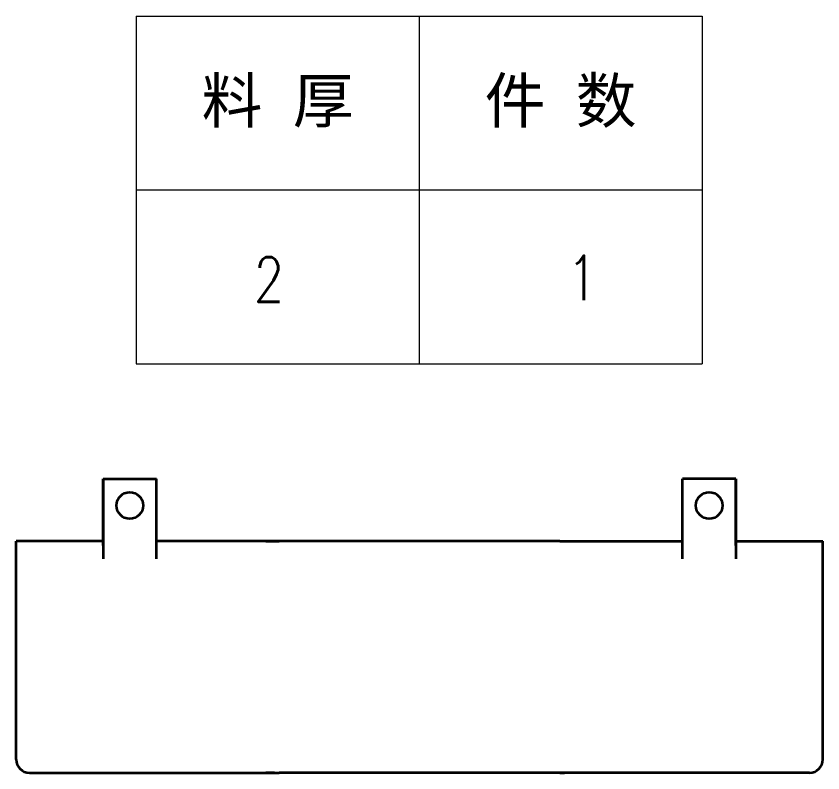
# Model space of a CAD drawing. Header units: millimetres. Extents: x 1201 to 11615, y -7347 to 2683.
# Drawn here: x 1469.7 to 1650.7, y -6890.6 to -6720.8 of the extents above; entities that cross this region are included whole.
import ezdxf
from ezdxf.enums import TextEntityAlignment as Align

# ---------------------------------------------------------------- set-up
doc = ezdxf.new("R2010")
doc.units = ezdxf.units.MM
doc.layers.add('DIM', color=3, linetype='Continuous', lineweight=20)
doc.layers.add('DRAWING', color=7, linetype='Continuous', lineweight=35)
doc.styles.add('DIM', font='romans.shx', dxfattribs={"width": 0.8, "bigfont": 'bigfont.shx'})
doc.styles.get("Standard").update_dxf_attribs({"font": 'arial.ttf'})

# ---------------------------------------------------------------- blocks, each defined once
blk = doc.blocks.new('*T31')
at = {"color": 0, "linetype": 'ByBlock', "lineweight": -2, "transparency": 16777216}
for p, q in [((0, 0), (127, 0)), ((0, 0), (0, -78)), ((63.5, 0), (63.5, -78)), ((127, 0), (127, -78)), ((0, -39), (127, -39)), ((0, -78), (127, -78))]:
    blk.add_line(p, q, dxfattribs=at)
at = {"color": 0, "transparency": 16777216, "char_height": 10, "width": 60.5, "attachment_point": 5}
for s, insert in [('{\\fSimSun|b0|i0|c134|p2;料 厚}', (31.75, -19.5)), ('{\\fSimSun|b0|i0|c134|p2;件 数}', (95.25, -19.5))]:
    blk.add_mtext(s, dxfattribs=dict(at, insert=insert))
blk = doc.blocks.new('拆图参数')
blk.add_blockref('*T31', (-63.5, 78))
at = {"style": 'DIM', "width": 0.8}
blk.add_attdef('6', text='', height=10, dxfattribs=at).set_placement((-37.13, 18.91), align=Align.MIDDLE_LEFT)
blk.add_attdef('1', text='', height=10, dxfattribs=at).set_placement((36.65, 19.27), align=Align.MIDDLE_CENTER)

msp = doc.modelspace()

# ---------------------------------------------------------------- linework, layer by layer
at = {"layer": 'DRAWING', "lineweight": 35}
for p, q in [((1489.21, -6824.608), (1501.21, -6824.608)), ((1631.21, -6824.608), (1619.21, -6824.608)), ((1469.71, -6887.608), (1469.71, -6838.608)), ((1469.71, -6887.608), (1469.71, -6838.608)), ((1525.71, -6838.608), (1501.21, -6838.608)), ((1591.71, -6838.608), (1528.71, -6838.608)), ((1594.71, -6838.608), (1619.21, -6838.608)), ((1650.71, -6887.608), (1650.71, -6838.608)), ((1650.71, -6887.608), (1650.71, -6838.608)), ((1472.71, -6890.608), (1525.71, -6890.608)), ((1591.71, -6890.608), (1528.71, -6890.608)), ((1647.71, -6890.608), (1594.71, -6890.608))]:
    msp.add_line(p, q, dxfattribs=at)
at = {"layer": 'DRAWING', "lineweight": 35, "ltscale": 0.05}
for p, q in [((1489.21, -6824.608), (1489.21, -6842.608)), ((1501.21, -6842.608), (1501.21, -6824.608)), ((1619.21, -6842.608), (1619.21, -6824.608)), ((1631.21, -6824.608), (1631.21, -6842.608)), ((1525.71, -6838.608), (1527.71, -6838.608)), ((1592.71, -6838.608), (1594.71, -6838.608)), ((1527.71, -6890.608), (1525.71, -6890.608)), ((1594.71, -6890.608), (1592.71, -6890.608))]:
    msp.add_line(p, q, dxfattribs=at)
at = {"layer": 'DRAWING', "lineweight": 35, "ltscale": 0.375}
for p, q in [((1489.21, -6839.608), (1489.21, -6824.608)), ((1501.21, -6839.608), (1501.21, -6824.608)), ((1619.21, -6839.608), (1619.21, -6824.608)), ((1631.21, -6839.608), (1631.21, -6824.608))]:
    msp.add_line(p, q, dxfattribs=at)
at = {"layer": 'DRAWING', "lineweight": 35, "ltscale": 0.4875}
for p, q in [((1489.21, -6838.608), (1469.71, -6838.608)), ((1631.21, -6838.608), (1650.71, -6838.608))]:
    msp.add_line(p, q, dxfattribs=at)
at = {"layer": 'DRAWING', "lineweight": 35, "ltscale": 0.075}
for p, q in [((1528.71, -6838.608), (1525.71, -6838.608)), ((1591.71, -6838.608), (1594.71, -6838.608)), ((1525.71, -6890.608), (1528.71, -6890.608)), ((1594.71, -6890.608), (1591.71, -6890.608))]:
    msp.add_line(p, q, dxfattribs=at)
at = {"layer": 'DRAWING', "lineweight": 35, "ltscale": 0.025}
for p, q in [((1527.71, -6838.608), (1528.71, -6838.608)), ((1591.71, -6838.608), (1592.71, -6838.608)), ((1527.71, -6890.608), (1528.71, -6890.608)), ((1591.71, -6890.608), (1592.71, -6890.608))]:
    msp.add_line(p, q, dxfattribs=at)
at = {"layer": 'DRAWING', "lineweight": 35}
for centre in [(1495.21, -6830.608), (1625.21, -6830.608)]:
    msp.add_circle(centre, 3, dxfattribs=at)
for centre, start, end in [((1472.71, -6887.608), 180, 270), ((1647.71, -6887.608), 270, 0)]:
    msp.add_arc(centre, 3, start, end, dxfattribs=at)

# ---------------------------------------------------------------- block references
at = {"layer": 'DIM', "ltscale": 2}
msp.add_blockref('拆图参数', (1560.115, -6798.811), dxfattribs=at).add_auto_attribs({'1': '1', '6': '2'})

doc.saveas('drawing.dxf')
